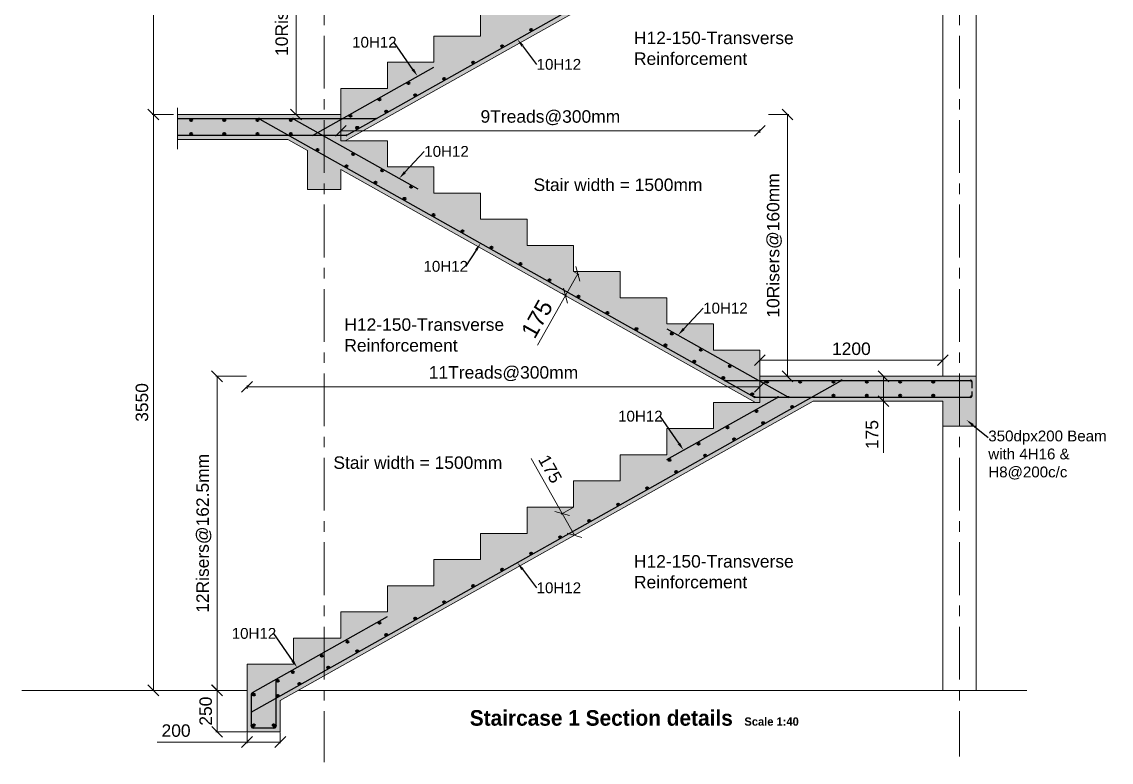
# Model space of a CAD drawing. Header units: inches. Extents: x 8090494 to 8126317, y -6397372 to -6376362.
# Drawn here: x 8093742 to 8100294, y -6386830 to -6382374 of the extents above; entities that cross this region are included whole.
import ezdxf
from ezdxf import colors
from ezdxf.entities.mleader import LeaderData, LeaderLine
from ezdxf.math import Vec2, Vec3

# ---------------------------------------------------------------- set-up
doc = ezdxf.new("R2010")
doc.units = ezdxf.units.IN
doc.header["$MEASUREMENT"] = 0
doc.linetypes.add('CENTER', pattern=[50.8, 31.75, -6.35, 6.35, -6.35])
doc.linetypes.add('CENTER2', pattern=[28.575, 19.05, -3.175, 3.175, -3.175])
for name, color, linetype, lineweight in [('0_Concrete', 212, 'Continuous', 9), ('Axis', 251, 'CENTER2', 0), ('Dim', 5, 'Continuous', 0), ('Lebeling', 4, 'Continuous', 15), ('S-_REIN----_E', 1, 'Continuous', 0), ('Text', 2, 'Continuous', 15)]:
    doc.layers.add(name, color=color, linetype=linetype, lineweight=lineweight)
doc.styles.add('beams', font='sanss___.ttf', dxfattribs={"height": 100})
doc.styles.get("Standard").update_dxf_attribs({"font": 'arial.ttf'})
doc.styles.add('TIS', font='cordia.shx', dxfattribs={"width": 0.8})
doc.dimstyles.new('A- BOLT', dxfattribs={"dimtxt": 28, "dimasz": 20, "dimexe": 8, "dimexo": 4, "dimgap": 5, "dimtad": 1, "dimdec": 0, "dimzin": 9, "dimtxsty": 'TIS', "dimcen": 2.5, "dimclrd": 5, "dimclre": 5, "dimclrt": 34, "dimadec": 0, "dimazin": 0, "dimtfac": 1, "dimtdec": 0, "dimtix": 1, "dimtmove": 0, "dimatfit": 3, "dimfxl": 1, "dimarcsym": 0})

# ---------------------------------------------------------------- blocks, each defined once
blk = doc.blocks.new('_OBLIQUE')
at = {"color": 0, "linetype": 'ByBlock'}
blk.add_line((-0.5, -0.5), (0.5, 0.5), dxfattribs=at)
blk = doc.blocks.new('*D140')
at = {"layer": 'Defpoints', "color": 0, "transparency": 16777216}
for p in [(8097061, -6385294.9), (8097065.8, -6385464.4), (8097134.6, -6385425.7)]:
    blk.add_point(p, dxfattribs=at)
at = {"layer": 'Dim', "color": 252, "lineweight": 5, "transparency": 16777216}
for p, q in [((8096992.2, -6385333.6), (8096806.2, -6385003)), ((8097057.6, -6385296.9), (8096985.3, -6385337.6)), ((8097065.8, -6385464.4), (8096992.2, -6385333.6)), ((8097131.1, -6385427.6), (8097058.8, -6385468.3))]:
    blk.add_line(p, q, dxfattribs=at)
at = {"layer": 'Dim', "color": 252, "lineweight": 5, "transparency": 16777216, "xscale": 65, "yscale": 65, "zscale": 65}
for p, rotation in [((8096992.2, -6385333.6), 119.3577535426168), ((8097065.8, -6385464.4), 299.3577535426168)]:
    blk.add_blockref('_OBLIQUE', p, dxfattribs=dict(at, rotation=rotation))
at = {"layer": 'Dim', "color": 156, "lineweight": 15, "transparency": 16777216, "insert": (8096919.5, -6385065), "char_height": 75, "attachment_point": 5, "rotation": 299.35775}
blk.add_mtext('175', dxfattribs=at)
blk = doc.blocks.new('*D141')
at = {"layer": 'Defpoints', "color": 0, "transparency": 16777216}
for p in [(8097061, -6383877.4), (8096987.5, -6384008.2), (8097012.2, -6384022.1)]:
    blk.add_point(p, dxfattribs=at)
at = {"layer": 'Dim', "color": 252, "lineweight": 5, "transparency": 16777216}
for p, q in [((8097085.8, -6383891.3), (8097012.2, -6384022.1)), ((8097064.5, -6383879.4), (8097092.7, -6383895.3)), ((8097012.2, -6384022.1), (8096844.4, -6384320.4)), ((8096991, -6384010.1), (8097019.2, -6384026))]:
    blk.add_line(p, q, dxfattribs=at)
at = {"layer": 'Dim', "color": 252, "lineweight": 5, "transparency": 16777216, "xscale": 65, "yscale": 65, "zscale": 65}
for p, rotation in [((8097085.8, -6383891.3), 60.64224645689865), ((8097012.2, -6384022.1), 240.6422464568986)]:
    blk.add_blockref('_OBLIQUE', p, dxfattribs=dict(at, rotation=rotation))
at = {"layer": 'Dim', "color": 156, "lineweight": 15, "transparency": 16777216, "insert": (8096840.5, -6384162), "char_height": 100, "attachment_point": 5, "rotation": 60.64225}
blk.add_mtext('175', dxfattribs=at)
blk = doc.blocks.new('*D142')
at = {"layer": 'Defpoints', "color": 0, "transparency": 16777216}
for p in [(8099281, -6384410.6), (8098181, -6384428.7), (8099281, -6384428.7)]:
    blk.add_point(p, dxfattribs=at)
at = {"layer": 'Dim', "color": 252, "lineweight": 5, "transparency": 16777216}
for p, q in [((8098181, -6384424.7), (8098181, -6384402.6)), ((8098181, -6384410.6), (8099281, -6384410.6)), ((8099281, -6384424.7), (8099281, -6384402.6))]:
    blk.add_line(p, q, dxfattribs=at)
at = {"layer": 'Dim', "color": 252, "lineweight": 5, "transparency": 16777216, "xscale": 65, "yscale": 65, "zscale": 65, "rotation": 180}
blk.add_blockref('_OBLIQUE', (8098181, -6384410.6), dxfattribs=at)
at = {"layer": 'Dim', "color": 252, "lineweight": 5, "transparency": 16777216, "xscale": 65, "yscale": 65, "zscale": 65}
blk.add_blockref('_OBLIQUE', (8099281, -6384410.6), dxfattribs=at)
at = {"layer": 'Dim', "color": 156, "lineweight": 15, "transparency": 16777216, "insert": (8098731, -6384342.3), "char_height": 75, "attachment_point": 5}
blk.add_mtext('1200', dxfattribs=at)
blk = doc.blocks.new('*D100')
at = {"layer": 'Defpoints', "color": 0, "transparency": 16777216}
for p in [(8094916.4, -6384507.4), (8095096.9, -6384507.4), (8095097, -6386397.4)]:
    blk.add_point(p, dxfattribs=at)
at = {"layer": 'Dim', "color": 252, "lineweight": 5, "transparency": 16777216}
for p, q in [((8095092.9, -6384507.4), (8094908.4, -6384507.4)), ((8094916.4, -6386397.4), (8094916.4, -6384507.4)), ((8095093, -6386397.4), (8094908.4, -6386397.4))]:
    blk.add_line(p, q, dxfattribs=at)
at = {"layer": 'Dim', "color": 252, "lineweight": 5, "transparency": 16777216, "xscale": 65, "yscale": 65, "zscale": 65}
for p, rotation in [((8094916.4, -6384507.4), 90), ((8094916.4, -6386397.4), 270)]:
    blk.add_blockref('_OBLIQUE', p, dxfattribs=dict(at, rotation=rotation))
at = {"layer": 'Dim', "color": 156, "lineweight": 15, "transparency": 16777216, "insert": (8094837.2, -6385452.4), "char_height": 75, "attachment_point": 5, "rotation": 90}
blk.add_mtext('12Risers@162.5mm', dxfattribs=at)
blk = doc.blocks.new('*D143')
at = {"layer": 'Defpoints', "color": 0, "transparency": 16777216}
for p in [(8095097, -6384570.6), (8095097, -6384586.2), (8098181, -6384586.2)]:
    blk.add_point(p, dxfattribs=at)
at = {"layer": 'Dim', "color": 252, "lineweight": 5, "transparency": 16777216}
for p, q in [((8095097, -6384582.2), (8095097, -6384562.6)), ((8098181, -6384570.6), (8095097, -6384570.6)), ((8098181, -6384582.2), (8098181, -6384562.6))]:
    blk.add_line(p, q, dxfattribs=at)
at = {"layer": 'Dim', "color": 252, "lineweight": 5, "transparency": 16777216, "xscale": 65, "yscale": 65, "zscale": 65, "rotation": 180}
blk.add_blockref('_OBLIQUE', (8095097, -6384570.6), dxfattribs=at)
at = {"layer": 'Dim', "color": 252, "lineweight": 5, "transparency": 16777216, "xscale": 65, "yscale": 65, "zscale": 65}
blk.add_blockref('_OBLIQUE', (8098181, -6384570.6), dxfattribs=at)
at = {"layer": 'Dim', "color": 156, "lineweight": 15, "transparency": 16777216, "insert": (8096639, -6384491.4), "char_height": 75, "attachment_point": 5}
blk.add_mtext('11Treads@300mm', dxfattribs=at)
blk = doc.blocks.new('*D101')
at = {"layer": 'Defpoints', "color": 0, "transparency": 16777216}
for p in [(8095661, -6383030.6), (8095661, -6383046.2), (8098181, -6383046.2)]:
    blk.add_point(p, dxfattribs=at)
at = {"layer": 'Dim', "color": 252, "lineweight": 5, "transparency": 16777216}
for p, q in [((8095661, -6383042.2), (8095661, -6383022.6)), ((8098181, -6383030.6), (8095661, -6383030.6)), ((8098181, -6383042.2), (8098181, -6383022.6))]:
    blk.add_line(p, q, dxfattribs=at)
at = {"layer": 'Dim', "color": 252, "lineweight": 5, "transparency": 16777216, "xscale": 65, "yscale": 65, "zscale": 65, "rotation": 180}
blk.add_blockref('_OBLIQUE', (8095661, -6383030.6), dxfattribs=at)
at = {"layer": 'Dim', "color": 252, "lineweight": 5, "transparency": 16777216, "xscale": 65, "yscale": 65, "zscale": 65}
blk.add_blockref('_OBLIQUE', (8098181, -6383030.6), dxfattribs=at)
at = {"layer": 'Dim', "color": 156, "lineweight": 15, "transparency": 16777216, "insert": (8096921, -6382951.4), "char_height": 75, "attachment_point": 5}
blk.add_mtext('9Treads@300mm', dxfattribs=at)
blk = doc.blocks.new('*D102')
at = {"layer": 'Defpoints', "color": 0, "transparency": 16777216}
for p in [(8098228.3, -6382932.4), (8098347.2, -6382932.4), (8098257.5, -6384507.4)]:
    blk.add_point(p, dxfattribs=at)
at = {"layer": 'Dim', "color": 252, "lineweight": 5, "transparency": 16777216}
for p, q in [((8098232.3, -6382932.4), (8098355.2, -6382932.4)), ((8098347.2, -6384507.4), (8098347.2, -6382932.4)), ((8098261.5, -6384507.4), (8098355.2, -6384507.4))]:
    blk.add_line(p, q, dxfattribs=at)
at = {"layer": 'Dim', "color": 252, "lineweight": 5, "transparency": 16777216, "xscale": 65, "yscale": 65, "zscale": 65}
for p, rotation in [((8098347.2, -6382932.4), 90), ((8098347.2, -6384507.4), 270)]:
    blk.add_blockref('_OBLIQUE', p, dxfattribs=dict(at, rotation=rotation))
at = {"layer": 'Dim', "color": 156, "lineweight": 15, "transparency": 16777216, "insert": (8098268, -6383719.9), "char_height": 75, "attachment_point": 5, "rotation": 90}
blk.add_mtext('10Risers@160mm', dxfattribs=at)
blk = doc.blocks.new('*D103')
at = {"layer": 'Defpoints', "color": 0, "transparency": 16777216}
for p in [(8094533.4, -6382932.4), (8094659.4, -6382932.4), (8094659.4, -6386397.4)]:
    blk.add_point(p, dxfattribs=at)
at = {"layer": 'Dim', "color": 252, "lineweight": 5, "transparency": 16777216}
for p, q in [((8094655.4, -6382932.4), (8094525.4, -6382932.4)), ((8094533.4, -6386397.4), (8094533.4, -6382932.4)), ((8094655.4, -6386397.4), (8094525.4, -6386397.4))]:
    blk.add_line(p, q, dxfattribs=at)
at = {"layer": 'Dim', "color": 252, "lineweight": 5, "transparency": 16777216, "xscale": 65, "yscale": 65, "zscale": 65}
for p, rotation in [((8094533.4, -6382932.4), 90), ((8094533.4, -6386397.4), 270)]:
    blk.add_blockref('_OBLIQUE', p, dxfattribs=dict(at, rotation=rotation))
at = {"layer": 'Dim', "color": 156, "lineweight": 15, "transparency": 16777216, "insert": (8094465, -6384664.9), "char_height": 75, "attachment_point": 5, "rotation": 90}
blk.add_mtext('3550', dxfattribs=at)
blk = doc.blocks.new('*D104')
at = {"layer": 'Defpoints', "color": 0, "transparency": 16777216}
for p in [(8095097, -6386397.4), (8094916.7, -6386647.4), (8095097, -6386647.4)]:
    blk.add_point(p, dxfattribs=at)
at = {"layer": 'Dim', "color": 252, "lineweight": 5, "transparency": 16777216}
for p, q in [((8095093, -6386397.4), (8094908.7, -6386397.4)), ((8094916.7, -6386397.4), (8094916.7, -6386647.4)), ((8095093, -6386647.4), (8094908.7, -6386647.4))]:
    blk.add_line(p, q, dxfattribs=at)
at = {"layer": 'Dim', "color": 252, "lineweight": 5, "transparency": 16777216, "xscale": 65, "yscale": 65, "zscale": 65}
for p, rotation in [((8094916.7, -6386397.4), 90), ((8094916.7, -6386647.4), 270)]:
    blk.add_blockref('_OBLIQUE', p, dxfattribs=dict(at, rotation=rotation))
at = {"layer": 'Dim', "color": 156, "lineweight": 15, "transparency": 16777216, "insert": (8094848.5, -6386522.4), "char_height": 75, "attachment_point": 5, "rotation": 90}
blk.add_mtext('250', dxfattribs=at)
blk = doc.blocks.new('*D105')
at = {"layer": 'Defpoints', "color": 0, "transparency": 16777216}
for p in [(8095097, -6386647.4), (8095297, -6386647.4), (8095297, -6386708.1)]:
    blk.add_point(p, dxfattribs=at)
at = {"layer": 'Dim', "color": 252, "lineweight": 5, "transparency": 16777216}
for p, q in [((8095097, -6386708.1), (8094556.7, -6386708.1)), ((8095097, -6386651.4), (8095097, -6386716.1)), ((8095297, -6386708.1), (8095097, -6386708.1)), ((8095297, -6386651.4), (8095297, -6386716.1))]:
    blk.add_line(p, q, dxfattribs=at)
at = {"layer": 'Dim', "color": 252, "lineweight": 5, "transparency": 16777216, "xscale": 65, "yscale": 65, "zscale": 65, "rotation": 180}
blk.add_blockref('_OBLIQUE', (8095097, -6386708.1), dxfattribs=at)
at = {"layer": 'Dim', "color": 252, "lineweight": 5, "transparency": 16777216, "xscale": 65, "yscale": 65, "zscale": 65}
blk.add_blockref('_OBLIQUE', (8095297, -6386708.1), dxfattribs=at)
at = {"layer": 'Dim', "color": 156, "lineweight": 15, "transparency": 16777216, "insert": (8094670.1, -6386639.8), "char_height": 75, "attachment_point": 5}
blk.add_mtext('200', dxfattribs=at)
blk = doc.blocks.new('*D97')
at = {"layer": 'Defpoints', "color": 0, "transparency": 16777216}
for p in [(8095391.7, -6381357.4), (8095572.2, -6381357.4), (8095592.2, -6382932.4)]:
    blk.add_point(p, dxfattribs=at)
at = {"layer": 'Dim', "color": 252, "lineweight": 5, "transparency": 16777216}
for p, q in [((8095568.2, -6381357.4), (8095383.7, -6381357.4)), ((8095391.7, -6382932.4), (8095391.7, -6381357.4)), ((8095588.2, -6382932.4), (8095383.7, -6382932.4))]:
    blk.add_line(p, q, dxfattribs=at)
at = {"layer": 'Dim', "color": 252, "lineweight": 5, "transparency": 16777216, "xscale": 65, "yscale": 65, "zscale": 65}
for p, rotation in [((8095391.7, -6381357.4), 90), ((8095391.7, -6382932.4), 270)]:
    blk.add_blockref('_OBLIQUE', p, dxfattribs=dict(at, rotation=rotation))
at = {"layer": 'Dim', "color": 156, "lineweight": 15, "transparency": 16777216, "insert": (8095312.5, -6382144.9), "char_height": 75, "attachment_point": 5, "rotation": 90}
blk.add_mtext('10Risers@160mm', dxfattribs=at)
blk = doc.blocks.new('*D106')
at = {"layer": 'Defpoints', "color": 0, "transparency": 16777216}
for p in [(8094533.4, -6379782.4), (8094659.4, -6379782.4), (8094659.4, -6382932.4)]:
    blk.add_point(p, dxfattribs=at)
at = {"layer": 'Dim', "color": 252, "lineweight": 5, "transparency": 16777216}
for p, q in [((8094655.4, -6379782.4), (8094525.4, -6379782.4)), ((8094533.4, -6382932.4), (8094533.4, -6379782.4)), ((8094655.4, -6382932.4), (8094525.4, -6382932.4))]:
    blk.add_line(p, q, dxfattribs=at)
at = {"layer": 'Dim', "color": 252, "lineweight": 5, "transparency": 16777216, "xscale": 65, "yscale": 65, "zscale": 65}
for p, rotation in [((8094533.4, -6379782.4), 90), ((8094533.4, -6382932.4), 270)]:
    blk.add_blockref('_OBLIQUE', p, dxfattribs=dict(at, rotation=rotation))
at = {"layer": 'Dim', "color": 156, "lineweight": 15, "transparency": 16777216, "insert": (8094465, -6381357.4), "char_height": 75, "attachment_point": 5, "rotation": 90}
blk.add_mtext('3200', dxfattribs=at)
blk = doc.blocks.new('*D108')
at = {"layer": 'Defpoints', "color": 0, "transparency": 16777216}
for p in [(8098827.3, -6384507.4), (8098823.5, -6384657.4), (8098923.8, -6384657.4)]:
    blk.add_point(p, dxfattribs=at)
at = {"layer": 'Dim', "color": 252, "lineweight": 5, "transparency": 16777216}
for p, q in [((8098831.3, -6384507.4), (8098931.8, -6384507.4)), ((8098923.8, -6384507.4), (8098923.8, -6384657.4)), ((8098827.5, -6384657.4), (8098931.8, -6384657.4)), ((8098923.8, -6384657.4), (8098923.8, -6384967.6))]:
    blk.add_line(p, q, dxfattribs=at)
at = {"layer": 'Dim', "color": 252, "lineweight": 5, "transparency": 16777216, "xscale": 65, "yscale": 65, "zscale": 65}
for p, rotation in [((8098923.8, -6384507.4), 90), ((8098923.8, -6384657.4), 270)]:
    blk.add_blockref('_OBLIQUE', p, dxfattribs=dict(at, rotation=rotation))
at = {"layer": 'Dim', "color": 156, "lineweight": 15, "transparency": 16777216, "insert": (8098855.5, -6384858), "char_height": 75, "attachment_point": 5, "rotation": 90}
blk.add_mtext('175', dxfattribs=at)

msp = doc.modelspace()

# ---------------------------------------------------------------- hatches: boundary and pattern name
at = {"lineweight": 25, "transparency": 33554457}
h = msp.add_hatch(color=4, dxfattribs=at)
h.dxf.hatch_style = 1
h.paths.add_polyline_path([(8095661, -6376789.9), (8095661, -6376632.4), (8094678.2, -6376632.4), (8094678.2, -6376782.4), (8095341.7, -6376782.4), (8095461, -6376849.5), (8095461, -6377082.4), (8095661, -6377082.4), (8095661, -6376962), (8098155.1, -6378364.9), (8098181, -6378364.9), (8098181, -6378207.4), (8098181, -6378049.9), (8097901, -6378049.9), (8097901, -6377892.4), (8097621, -6377892.4), (8097621, -6377734.9), (8097341, -6377734.9), (8097341, -6377577.4), (8097061, -6377577.4), (8097061, -6377419.9), (8096781, -6377419.9), (8096781, -6377262.4), (8096501, -6377262.4), (8096501, -6377104.9), (8096221, -6377104.9), (8096221, -6376947.4), (8095941, -6376947.4), (8095941, -6376789.9)])
h.paths.add_polyline_path([(8098181, -6378207.4), (8098181, -6378364.9), (8097901, -6378364.9), (8097901, -6378522.4), (8097621, -6378522.4), (8097621, -6378679.9), (8097341, -6378679.9), (8097341, -6378837.4), (8097061, -6378837.4), (8097061, -6378994.9), (8096781, -6378994.9), (8096781, -6379152.4), (8096501, -6379152.4), (8096501, -6379309.9), (8096221, -6379309.9), (8096221, -6379467.4), (8095941, -6379467.4), (8095941, -6379624.9), (8095661, -6379624.9), (8095661, -6379782.4), (8095661, -6379939.9), (8095687, -6379939.9), (8098500.3, -6378357.4), (8099281, -6378357.4), (8099281, -6378507.4), (8099481, -6378507.4), (8099481, -6378207.4)])
h.paths.add_polyline_path([(8096781, -6380569.9), (8096781, -6380412.4), (8096501, -6380412.4), (8096501, -6380254.9), (8096221, -6380254.9), (8096221, -6380097.4), (8095941, -6380097.4), (8095941, -6379939.9), (8095661, -6379939.9), (8095661, -6379782.4), (8094678.2, -6379782.4), (8094678.2, -6379932.4), (8095341.7, -6379932.4), (8095461, -6379999.5), (8095461, -6380232.4), (8095661, -6380232.4), (8095661, -6380112), (8098155.1, -6381514.9), (8098181, -6381514.9), (8098181, -6381357.4), (8098181, -6381199.9), (8097901, -6381199.9), (8097901, -6381042.4), (8097621, -6381042.4), (8097621, -6380884.9), (8097341, -6380884.9), (8097341, -6380727.4), (8097061, -6380727.4), (8097061, -6380569.9)])
h.paths.add_polyline_path([(8098181, -6381357.4), (8098181, -6381514.9), (8097901, -6381514.9), (8097901, -6381672.4), (8097621, -6381672.4), (8097621, -6381829.9), (8097341, -6381829.9), (8097341, -6381987.4), (8097061, -6381987.4), (8097061, -6382144.9), (8096781, -6382144.9), (8096781, -6382302.4), (8096501, -6382302.4), (8096501, -6382459.9), (8096221, -6382459.9), (8096221, -6382617.4), (8095941, -6382617.4), (8095941, -6382774.9), (8095661, -6382774.9), (8095661, -6382932.4), (8095661, -6383089.9), (8095687, -6383089.9), (8098500.3, -6381507.4), (8099281, -6381507.4), (8099281, -6381657.4), (8099481, -6381657.4), (8099481, -6381357.4)])
h.paths.add_polyline_path([(8096781, -6383719.9), (8096781, -6383562.4), (8096501, -6383562.4), (8096501, -6383404.9), (8096221, -6383404.9), (8096221, -6383247.4), (8095941, -6383247.4), (8095941, -6383089.9), (8095661, -6383089.9), (8095661, -6382932.4), (8094678.2, -6382932.4), (8094678.2, -6383082.4), (8095341.7, -6383082.4), (8095461, -6383149.5), (8095461, -6383382.4), (8095661, -6383382.4), (8095661, -6383262), (8098155.1, -6384664.9), (8098181, -6384664.9), (8098181, -6384507.4), (8098181, -6384349.9), (8097901, -6384349.9), (8097901, -6384192.4), (8097621, -6384192.4), (8097621, -6384034.9), (8097341, -6384034.9), (8097341, -6383877.4), (8097061, -6383877.4), (8097061, -6383719.9)])
h.paths.add_polyline_path([(8098500.3, -6384657.4), (8099281, -6384657.4), (8099281, -6384807.4), (8099481, -6384807.4), (8099481, -6384507.4), (8098181, -6384507.4), (8098181, -6384664.9), (8097901, -6384664.9), (8097901, -6384822.4), (8097621, -6384822.4), (8097621, -6384979.9), (8097341, -6384979.9), (8097341, -6385137.4), (8097061, -6385137.4), (8097061, -6385294.9), (8096781, -6385294.9), (8096781, -6385452.4), (8096501, -6385452.4), (8096501, -6385609.9), (8096221, -6385609.9), (8096221, -6385767.4), (8095941, -6385767.4), (8095941, -6385924.9), (8095661, -6385924.9), (8095661, -6386082.4), (8095377, -6386082.4), (8095377, -6386239.9), (8095097, -6386239.9), (8095097, -6386397.4), (8095097, -6386647.4), (8095297, -6386647.4), (8095297, -6386459.3)])

# ---------------------------------------------------------------- linework, layer by layer
at = {"layer": '0_Concrete', "color": 250, "lineweight": 20, "true_color": 0x3f4040}
for p, q in [((8099481, -6376362.2), (8099481, -6386397.4)), ((8095687, -6383089.9), (8098500.3, -6381507.4)), ((8099281, -6381507.4), (8099281, -6384507.4)), ((8095941, -6382617.4), (8095941, -6382774.9)), ((8095941, -6382774.9), (8095661, -6382774.9)), ((8095661, -6382774.9), (8095661, -6382932.4)), ((8094678.2, -6382890.9), (8094678.2, -6383140.9)), ((8095661, -6382932.4), (8094678.2, -6382932.4)), ((8095661, -6383089.9), (8095661, -6382932.4)), ((8095341.7, -6383082.4), (8094678.2, -6383082.4)), ((8095341.7, -6383082.4), (8095461, -6383149.5)), ((8095941, -6383089.9), (8095661, -6383089.9)), ((8095941, -6383247.4), (8095941, -6383089.9)), ((8095461, -6383149.5), (8095461, -6383382.4)), ((8095661, -6383262), (8095661, -6383382.4)), ((8095661, -6383262), (8098155.1, -6384664.9)), ((8096221, -6383247.4), (8095941, -6383247.4)), ((8096221, -6383404.9), (8096221, -6383247.4)), ((8095661, -6383382.4), (8095461, -6383382.4)), ((8096501, -6383404.9), (8096221, -6383404.9)), ((8096501, -6383562.4), (8096501, -6383404.9)), ((8096781, -6383562.4), (8096501, -6383562.4)), ((8096781, -6383719.9), (8096781, -6383562.4)), ((8097061, -6383719.9), (8096781, -6383719.9)), ((8097061, -6383877.4), (8097061, -6383719.9)), ((8097341, -6383877.4), (8097061, -6383877.4)), ((8097341, -6384034.9), (8097341, -6383877.4)), ((8097621, -6384034.9), (8097341, -6384034.9)), ((8097621, -6384192.4), (8097621, -6384034.9)), ((8097901, -6384192.4), (8097621, -6384192.4)), ((8097901, -6384349.9), (8097901, -6384192.4)), ((8098181, -6384349.9), (8097901, -6384349.9)), ((8098181, -6384507.4), (8098181, -6384349.9)), ((8098181, -6384507.4), (8099481, -6384507.4)), ((8095297, -6386459.3), (8098500.3, -6384657.4)), ((8098500.3, -6384657.4), (8099281, -6384657.4)), ((8099281, -6384657.4), (8099281, -6386397.4)), ((8099281, -6384807.4), (8099481, -6384807.4)), ((8095941, -6385767.4), (8095941, -6385924.9)), ((8095941, -6385924.9), (8095661, -6385924.9)), ((8095661, -6385924.9), (8095661, -6386082.4)), ((8095661, -6386082.4), (8095377, -6386082.4)), ((8095377, -6386082.4), (8095377, -6386239.9)), ((8095377, -6386239.9), (8095097, -6386239.9)), ((8095097, -6386239.9), (8095097, -6386397.4)), ((8095097, -6386397.4), (8093742.4, -6386397.4)), ((8095097, -6386397.4), (8095097, -6386647.4)), ((8099785.7, -6386397.4), (8095407, -6386397.4)), ((8095297, -6386647.4), (8095297, -6386459.3)), ((8095097, -6386647.4), (8095297, -6386647.4))]:
    msp.add_line(p, q, dxfattribs=at)
for points in [[(8096501, -6382302.4), (8096501, -6382459.9), (8096221, -6382459.9)], [(8096221, -6382459.9), (8096221, -6382617.4), (8095941, -6382617.4)], [(8098181, -6384507.4), (8098181, -6384664.9), (8097901, -6384664.9)], [(8097901, -6384664.9), (8097901, -6384822.4), (8097621, -6384822.4)], [(8097621, -6384822.4), (8097621, -6384979.9), (8097341, -6384979.9)], [(8097341, -6384979.9), (8097341, -6385137.4), (8097061, -6385137.4)], [(8097061, -6385137.4), (8097061, -6385294.9), (8096781, -6385294.9)], [(8096781, -6385294.9), (8096781, -6385452.4), (8096501, -6385452.4)], [(8096501, -6385452.4), (8096501, -6385609.9), (8096221, -6385609.9)], [(8096221, -6385609.9), (8096221, -6385767.4), (8095941, -6385767.4)]]:
    msp.add_lwpolyline(points, dxfattribs=at)
at = {"layer": 'Axis', "color": 8, "linetype": 'CENTER', "lineweight": 15, "ltscale": 10}
for p, q in [((8095561, -6376362.2), (8095561, -6386829.8)), ((8099381, -6376362.2), (8099381, -6386795.3))]:
    msp.add_line(p, q, dxfattribs=at)
at = {"layer": 'S-_REIN----_E', "lineweight": 30}
for p, q in [((8095696.1, -6383056.2), (8098668.1, -6381384.4)), ((8095489.8, -6383057.4), (8096221, -6382646.1)), ((8095868.4, -6382957.4), (8094678.2, -6382957.4)), ((8095173.9, -6382959.4), (8098144.9, -6384630.5)), ((8095377.9, -6382959.4), (8096123.4, -6383378.7)), ((8095691.2, -6383057.4), (8094678.2, -6383057.4)), ((8097621, -6384221.1), (8098348.8, -6384630.5)), ((8095122, -6386529), (8098668.1, -6384534.4)), ((8097974.4, -6384532.4), (8099446, -6384532.4)), ((8099456, -6384542.4), (8099456, -6384578.6)), ((8099456, -6384599.3), (8099456, -6384622.4)), ((8097621, -6385008.6), (8098286.4, -6384634.4)), ((8098152.2, -6384632.4), (8099446, -6384632.4)), ((8095129.7, -6386410), (8095941, -6385953.6)), ((8095272, -6386607.4), (8095272, -6386329.9)), ((8095122, -6386423.1), (8095122, -6386607.4)), ((8095137, -6386622.4), (8095257, -6386622.4))]:
    msp.add_line(p, q, dxfattribs=at)
at = {"layer": 'S-_REIN----_E', "lineweight": 40}
for centre in [(8096806, -6382423), (8096631.6, -6382521), (8096457.3, -6382619.1), (8096283, -6382717.1), (8096068.4, -6382743.5), (8095894.1, -6382841.6), (8096108.7, -6382815.2), (8095934.4, -6382913.2), (8094760.2, -6382965.6), (8094960.2, -6382965.6), (8095160.2, -6382965.6), (8095360.2, -6382965.6), (8095719.8, -6382939.6), (8094760.2, -6383047.6), (8094960.2, -6383047.6), (8095160.2, -6383047.6), (8095360.2, -6383047.6), (8095760.1, -6383011.3), (8095520.5, -6383144.3), (8095734.9, -6383171.1), (8095694.8, -6383242.4), (8095909.2, -6383269.2), (8095869.1, -6383340.4), (8096083.6, -6383367.2), (8096043.5, -6383438.5), (8096217.8, -6383536.5), (8096392.1, -6383634.6), (8096566.4, -6383732.6), (8096740.7, -6383830.7), (8096915, -6383928.7), (8097089.4, -6384026.8), (8097263.7, -6384124.8), (8097438, -6384222.9), (8097651.8, -6384250.7), (8097612.3, -6384320.9), (8097826.1, -6384348.8), (8097786.6, -6384419), (8098000.4, -6384446.8), (8097960.9, -6384517), (8098223.7, -6384541.1), (8098423.7, -6384541.1), (8098623.7, -6384541.1), (8098823.7, -6384541.1), (8099023.7, -6384541.1), (8099223.7, -6384541.1), (8098135.2, -6384615.1), (8098623.7, -6384622.6), (8098823.7, -6384622.6), (8099023.7, -6384622.6), (8099223.7, -6384622.6), (8098160.2, -6384716.9), (8098374.8, -6384690.5), (8097985.9, -6384814.9), (8098200.5, -6384788.5), (8097811.5, -6384913), (8098026.2, -6384886.6), (8097637.2, -6385011), (8097851.8, -6384984.6), (8097677.5, -6385082.7), (8097503.2, -6385180.7), (8097328.9, -6385278.8), (8097154.6, -6385376.8), (8096980.3, -6385474.9), (8096806, -6385573), (8096631.6, -6385671), (8096457.3, -6385769.1), (8096283, -6385867.1), (8095894.1, -6385991.6), (8096108.7, -6385965.2), (8095701, -6386105.8), (8095934.4, -6386063.2), (8095546.8, -6386190.1), (8095760.1, -6386161.3), (8095372.5, -6386288.2), (8095585.7, -6386259.3), (8095281.2, -6386340.7), (8095411.4, -6386357.4), (8095137, -6386423.1), (8095282.3, -6386430), (8095137, -6386607.4), (8095257, -6386607.4)]:
    msp.add_circle(centre, 6, dxfattribs=at)
for centre, radius, start, end in [((8095166.6, -6382972.4), 15, 60.64225, 90), ((8095370.6, -6382972.4), 15, 60.64225, 90), ((8095370.6, -6382972.4), 15, 60.64225, 90), ((8095868.4, -6382945.4), 12, 270, 299.35775), ((8095691.2, -6383047.4), 10, 270, 299.35775), ((8097974.4, -6384517.4), 15, 240.64225, 270), ((8098675.5, -6384547.4), 15, 90, 119.35775), ((8099446, -6384542.4), 10, 0, 90), ((8098152.2, -6384617.4), 15, 240.64225, 270), ((8098293.7, -6384647.4), 15, 90, 119.35775), ((8098293.7, -6384647.4), 15, 90, 119.35775), ((8098356.2, -6384617.4), 15, 240.64225, 270), ((8099446, -6384622.4), 10, 270, 0), ((8095137, -6386607.4), 15, 180, 270), ((8095257, -6386607.4), 15, 270, 0)]:
    msp.add_arc(centre, radius, start, end, dxfattribs=at)
at = {"layer": 'S-_REIN----_E', "lineweight": 30}
msp.add_arc((8095137, -6386423.1), 15, 119.35775, 180, dxfattribs=at)
msp.add_arc((8095137, -6386423.1), 15, 119.35775, 180, dxfattribs=at)

# ---------------------------------------------------------------- texts
at = {"layer": 'Text', "char_height": 75, "attachment_point": 9, "style": 'beams'}
for s, insert, width in [('\\pxql;H12-150-Transverse \\PReinforcement', (8098428.6, -6382634.4), 1004.989), ('\\pxql;Stair width = 1500mm', (8097824.5, -6383393.4), 1004.989), ('\\pxql;H12-150-Transverse \\PReinforcement', (8096687, -6384359.8), 1004.989), ('\\pxql;Stair width = 1500mm', (8096621, -6385065.4), 1004.989), ('\\pxql;H12-150-Transverse \\PReinforcement', (8098428.6, -6385784.4), 1004.989), ('{\\fBaskerville Old Face|b1|i0|c0|p18;\\H1.25x;Staircase 1 Section details\\H1.9995x; \\H0.26673x;Scale 1:40}', (8098414.8, -6386611.4), 2070.879)]:
    msp.add_mtext(s, dxfattribs=dict(at, insert=insert, width=width))

# ---------------------------------------------------------------- dimensions: what is measured, and where the dimension line sits
at = {"layer": 'Dim', "lineweight": 15}
for base, p1, p2, text, picture, middle in [((8094533.4, -6379782.4), (8094659.4, -6382932.4), (8094659.4, -6379782.4), '3200', '*D106', (8094465, -6381357.4)), ((8095391.7, -6381357.4), (8095592.2, -6382932.4), (8095572.2, -6381357.4), '10Risers@160mm', '*D97', (8095312.5, -6382144.9)), ((8094533.4, -6382932.4), (8094659.4, -6386397.4), (8094659.4, -6382932.4), '3550', '*D103', (8094465, -6384664.9)), ((8098347.2, -6382932.4), (8098257.5, -6384507.4), (8098228.3, -6382932.4), '10Risers@160mm', '*D102', (8098268, -6383719.9)), ((8094916.4, -6384507.4), (8095097, -6386397.4), (8095096.9, -6384507.4), '12Risers@162.5mm', '*D100', (8094837.2, -6385452.4))]:
    dim = msp.add_linear_dim(base=base, p1=p1, p2=p2, angle=90, text=text, dimstyle='A- BOLT', override={"dimtxt": 75, "dimasz": 65, "dimgap": 30, "dimtxsty": 'Standard', "dimblk1": 'OBLIQUE', "dimblk2": 'OBLIQUE', "dimsah": 1, "dimclrd": 252, "dimclre": 252, "dimclrt": 156, "dimlwd": 5, "dimlwe": 5}, dxfattribs=at)
    dim.commit()
    dim.dimension.update_dxf_attribs({"geometry": picture, "text_midpoint": middle})
for base, p1, p2, text, picture, middle in [((8095661, -6383030.6), (8098181, -6383046.2), (8095661, -6383046.2), '9Treads@300mm', '*D101', (8096921, -6382951.4)), ((8099281, -6384410.6), (8098181, -6384428.7), (8099281, -6384428.7), '1200', '*D142', (8098731, -6384342.3)), ((8095097, -6384570.6), (8098181, -6384586.2), (8095097, -6384586.2), '11Treads@300mm', '*D143', (8096639, -6384491.4))]:
    dim = msp.add_linear_dim(base=base, p1=p1, p2=p2, text=text, dimstyle='A- BOLT', override={"dimtxt": 75, "dimasz": 65, "dimgap": 30, "dimtxsty": 'Standard', "dimblk1": 'OBLIQUE', "dimblk2": 'OBLIQUE', "dimsah": 1, "dimclrd": 252, "dimclre": 252, "dimclrt": 156, "dimlwd": 5, "dimlwe": 5}, dxfattribs=at)
    dim.commit()
    dim.dimension.update_dxf_attribs({"geometry": picture, "text_midpoint": middle})
for base, p1, p2, angle, override, picture, middle, dimtype in [((8097012.2, -6384022.1), (8097061, -6383877.4), (8096987.5, -6384008.2), 240.64225, {"dimtxt": 100, "dimasz": 65, "dimgap": 30, "dimtxsty": 'Standard', "dimblk1": 'OBLIQUE', "dimblk2": 'OBLIQUE', "dimsah": 1, "dimclrd": 252, "dimclre": 252, "dimclrt": 156, "dimlwd": 5, "dimlwe": 5}, '*D141', (8096911.2, -6384201.8), 161), ((8098923.8, -6384657.4), (8098827.3, -6384507.4), (8098823.5, -6384657.4), 90, {"dimtxt": 75, "dimasz": 65, "dimgap": 30, "dimtxsty": 'Standard', "dimblk1": 'OBLIQUE', "dimblk2": 'OBLIQUE', "dimsah": 1, "dimclrd": 252, "dimclre": 252, "dimclrt": 156, "dimlwd": 5, "dimlwe": 5}, '*D108', (8098923.8, -6384858), 160), ((8097065.8, -6385464.4), (8097061, -6385294.9), (8097134.6, -6385425.7), 299.35775, {"dimtxt": 75, "dimasz": 65, "dimgap": 30, "dimtxsty": 'Standard', "dimblk1": 'OBLIQUE', "dimblk2": 'OBLIQUE', "dimsah": 1, "dimclrd": 252, "dimclre": 252, "dimclrt": 156, "dimlwd": 5, "dimlwe": 5}, '*D140', (8096860, -6385098.5), 161)]:
    dim = msp.add_linear_dim(base=base, p1=p1, p2=p2, angle=angle, text='175', dimstyle='A- BOLT', override=override, dxfattribs=at)
    dim.commit()
    dim.dimension.update_dxf_attribs({"geometry": picture, "text_midpoint": middle, "dimtype": dimtype})
dim = msp.add_linear_dim(base=(8094916.7, -6386647.4), p1=(8095097, -6386397.4), p2=(8095097, -6386647.4), angle=90, dimstyle='A- BOLT', override={"dimtxt": 75, "dimasz": 65, "dimgap": 30, "dimtxsty": 'Standard', "dimblk1": 'OBLIQUE', "dimblk2": 'OBLIQUE', "dimsah": 1, "dimclrd": 252, "dimclre": 252, "dimclrt": 156, "dimlwd": 5, "dimlwe": 5}, dxfattribs=at)
dim.commit()
dim.dimension.update_dxf_attribs({"geometry": '*D104', "text_midpoint": (8094848.5, -6386522.4)})
dim = msp.add_linear_dim(base=(8095297, -6386708.1), p1=(8095097, -6386647.4), p2=(8095297, -6386647.4), dimstyle='A- BOLT', override={"dimtxt": 75, "dimasz": 65, "dimgap": 30, "dimtxsty": 'Standard', "dimblk1": 'OBLIQUE', "dimblk2": 'OBLIQUE', "dimsah": 1, "dimclrd": 252, "dimclre": 252, "dimclrt": 156, "dimlwd": 5, "dimlwe": 5}, dxfattribs=at)
dim.commit()
dim.dimension.update_dxf_attribs({"geometry": '*D105', "text_midpoint": (8094670.1, -6386708.1), "dimtype": 160})

# ---------------------------------------------------------------- leaders
at = {"layer": 'Lebeling', "color": 4}
ml = msp.add_multileader_mtext('Standard', dxfattribs=at)
ml.set_content('10H12', color=4)
ml.set_leader_properties(color=4)
ml.build(insert=Vec2(0, 0))
ml.multileader.update_dxf_attribs({"dogleg_length": 0.36, "arrow_head_size": 50})
ctx = ml.context
ctx.base_point, ctx.char_height, ctx.arrow_head_size, ctx.landing_gap_size, ctx.plane_origin = Vec3(8095728.8, -6382497.7), 65, 50, 0.09, Vec3(8096377.5, -6382656.5)
notes = []
notes.append((ctx, [(0, (1, 1, 0), (8095982.2, -6382497.7), (-1, 0), 0.36, [(0, [(8096122.4, -6382701.6)], 0, [])])]))
ctx.mtext.insert, ctx.mtext.flow_direction = Vec3(8095728.9, -6382464.6), 5
ml = msp.add_multileader_mtext('Standard', dxfattribs=at)
ml.set_content('10H12', color=4)
ml.set_leader_properties(color=4)
ml.build(insert=Vec2(0, 0))
ml.multileader.update_dxf_attribs({"dogleg_length": 0.36, "arrow_head_size": 50})
ctx = ml.context
ctx.base_point, ctx.char_height, ctx.arrow_head_size, ctx.landing_gap_size, ctx.plane_origin = Vec3(8096838.3, -6382630.7), 65, 50, 0.09, Vec3(8097443, -6382789.5)
notes.append((ctx, [(1, (1, 1, 0), (8096838, -6382630.7), (1, 0), 0.36, [(0, [(8096722.5, -6382478.8)], 0, [])])]))
ctx.mtext.insert, ctx.mtext.flow_direction = Vec3(8096838.4, -6382597.6), 5
ml = msp.add_multileader_mtext('Standard', dxfattribs=at)
ml.set_content('10H12', color=4)
ml.set_leader_properties(color=4)
ml.build(insert=Vec2(0, 0))
ml.multileader.update_dxf_attribs({"dogleg_length": 0.36, "arrow_head_size": 50})
ctx = ml.context
ctx.base_point, ctx.char_height, ctx.arrow_head_size, ctx.landing_gap_size, ctx.plane_origin = Vec3(8096162.8, -6383154.4), 65, 50, 0.09, Vec3(8096767.5, -6383313.2)
notes.append((ctx, [(1, (1, 1, 0), (8096162.4, -6383154.4), (1, 0), 0.36, [(0, [(8096012.1, -6383316.1)], 0, [])])]))
ctx.mtext.insert, ctx.mtext.flow_direction = Vec3(8096162.9, -6383121.4), 5
ml = msp.add_multileader_mtext('Standard', dxfattribs=at)
ml.set_content('10H12', color=4)
ml.set_leader_properties(color=4)
ml.build(insert=Vec2(0, 0))
ml.multileader.update_dxf_attribs({"dogleg_length": 0.36, "arrow_head_size": 50})
ctx = ml.context
ctx.base_point, ctx.char_height, ctx.arrow_head_size, ctx.landing_gap_size, ctx.plane_origin = Vec3(8096157.8, -6383846.1), 65, 50, 0.09, Vec3(8096806.6, -6384004.9)
notes.append((ctx, [(0, (1, 1, 0), (8096411.3, -6383846.1), (-1, 0), 0.36, [(0, [(8096501.8, -6383706.3)], 0, [])])]))
ctx.mtext.insert, ctx.mtext.flow_direction = Vec3(8096157.9, -6383813.1), 5
ml = msp.add_multileader_mtext('Standard', dxfattribs=at)
ml.set_content('10H12', color=4)
ml.set_leader_properties(color=4)
ml.build(insert=Vec2(0, 0))
ml.multileader.update_dxf_attribs({"dogleg_length": 0.36, "arrow_head_size": 50})
ctx = ml.context
ctx.base_point, ctx.char_height, ctx.arrow_head_size, ctx.landing_gap_size, ctx.plane_origin = Vec3(8097839.7, -6384097.7), 65, 50, 0.09, Vec3(8098444.4, -6384256.5)
notes.append((ctx, [(1, (1, 1, 0), (8097839.3, -6384097.7), (1, 0), 0.36, [(0, [(8097689, -6384259.3)], 0, [])])]))
ctx.mtext.insert, ctx.mtext.flow_direction = Vec3(8097839.8, -6384064.6), 5
ml = msp.add_multileader_mtext('Standard', dxfattribs=at)
ml.set_content('10H12', color=4)
ml.set_leader_properties(color=4)
ml.build(insert=Vec2(0, 0))
ml.multileader.update_dxf_attribs({"dogleg_length": 0.36, "arrow_head_size": 50})
ctx = ml.context
ctx.base_point, ctx.char_height, ctx.arrow_head_size, ctx.landing_gap_size, ctx.plane_origin = Vec3(8097328.2, -6384748), 65, 50, 0.09, Vec3(8097977, -6384906.8)
notes.append((ctx, [(0, (1, 1, 0), (8097581.7, -6384748), (-1, 0), 0.36, [(0, [(8097721.8, -6384951.9)], 0, [])])]))
ctx.mtext.insert, ctx.mtext.flow_direction = Vec3(8097328.3, -6384714.9), 5
ml = msp.add_multileader_mtext('Standard', dxfattribs=at)
ml.set_content('350dpx200 Beam\\Pwith 4H16 & H8@200c/c', color=4)
ml.set_leader_properties(color=4)
ml.build(insert=Vec2(0, 0))
ml.multileader.update_dxf_attribs({"dogleg_length": 0.36, "arrow_head_size": 50})
ctx = ml.context
ctx.base_point, ctx.char_height, ctx.arrow_head_size, ctx.landing_gap_size, ctx.plane_origin = Vec3(8099554.2, -6384876), 65, 50, 0.09, Vec3(8099400, -6385307)
notes.append((ctx, [(1, (1, 1, 0), (8099553.8, -6384876), (1, 0), 0.36, [(0, [(8099423, -6384769.6)], 0, [])])]))
ctx.mtext.insert, ctx.mtext.width, ctx.mtext.flow_direction = Vec3(8099554.3, -6384833.9), 739.231, 5
ml = msp.add_multileader_mtext('Standard', dxfattribs=at)
ml.set_content('10H12', color=4)
ml.set_leader_properties(color=4)
ml.build(insert=Vec2(0, 0))
ml.multileader.update_dxf_attribs({"dogleg_length": 0.36, "arrow_head_size": 50})
ctx = ml.context
ctx.base_point, ctx.char_height, ctx.arrow_head_size, ctx.landing_gap_size, ctx.plane_origin = Vec3(8096838.3, -6385780.7), 65, 50, 0.09, Vec3(8097443, -6385939.5)
notes.append((ctx, [(1, (1, 1, 0), (8096838, -6385780.7), (1, 0), 0.36, [(0, [(8096722.5, -6385628.8)], 0, [])])]))
ctx.mtext.insert, ctx.mtext.flow_direction = Vec3(8096838.4, -6385747.6), 5
ml = msp.add_multileader_mtext('Standard', dxfattribs=at)
ml.set_content('10H12', color=4)
ml.set_leader_properties(color=4)
ml.build(insert=Vec2(0, 0))
ml.multileader.update_dxf_attribs({"dogleg_length": 0.36, "arrow_head_size": 50})
ctx = ml.context
ctx.base_point, ctx.char_height, ctx.arrow_head_size, ctx.landing_gap_size, ctx.plane_origin = Vec3(8095004.6, -6386055), 65, 50, 0.09, Vec3(8095653.3, -6386213.9)
notes.append((ctx, [(0, (1, 1, 0), (8095258, -6386055), (-1, 0), 0.36, [(0, [(8095398.2, -6386259)], 0, [])])]))
ctx.mtext.insert, ctx.mtext.flow_direction = Vec3(8095004.7, -6386022), 5
for ctx, leaders in notes:
    for number, flags, end, landing, length, lines in leaders:
        leader = LeaderData()
        leader.index, (leader.has_last_leader_line, leader.has_dogleg_vector, leader.attachment_direction) = number, flags
        leader.last_leader_point, leader.dogleg_vector, leader.dogleg_length = Vec3(end), Vec3(landing), length
        for number, points, colour, breaks in lines:
            line = LeaderLine()
            line.index, line.vertices, line.color, line.breaks = number, Vec3.list(points), colors.encode_raw_color(colour), breaks
            leader.lines.append(line)
        ctx.leaders.append(leader)

doc.saveas('drawing.dxf')
